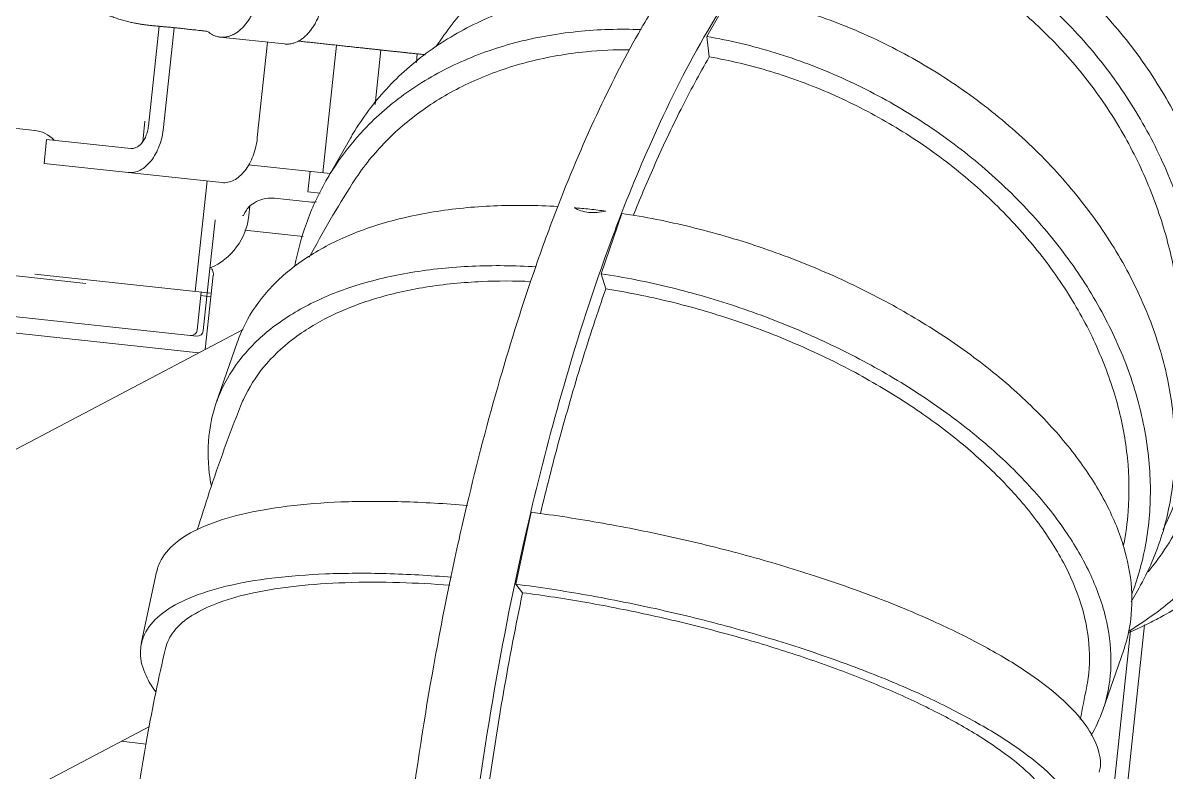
# Model space of a CAD drawing. Header units: millimetres. Extents: x 8265 to 78888, y 1905 to 34251.
# Drawn here: x 38880.53 to 38908.85, y 24209.31 to 24227.87 of the extents above; entities that cross this region are included whole.
import ezdxf

# ---------------------------------------------------------------- set-up
doc = ezdxf.new("R2010")
doc.units = ezdxf.units.MM
doc.layers.add('495_IMPIANTI_001-AM_0', color=6, linetype='Continuous', lineweight=0)

# ---------------------------------------------------------------- blocks, each defined once
blk = doc.blocks.new('gruppo elettrogeno')
at = {"layer": '495_IMPIANTI_001-AM_0'}
for p, q in [((55.51, -201.707), (55.51, -218.026)), ((55.84, -201.792), (55.84, -217.843)), ((87.696, -207.567), (79.751, -212.903)), ((80.408, -212.462), (79.783, -212.462)), ((91.945, -213.893), (78.489, -222.93)), ((79.98, -216.733), (80.167, -214.921)), ((55.96, -217.359), (56.316, -215.818)), ((71.102, -217.373), (70.912, -217.179)), ((70.915, -219.185), (71.102, -217.373)), ((55.753, -218.909), (55.906, -218.56)), ((78.6, -222.588), (78.956, -221.047)), ((79.518, -222.239), (96.505, -222.239)), ((79.37, -223.649), (79.37, -222.338)), ((79.467, -223.649), (79.467, -222.789)), ((79.617, -222.639), (139.204, -222.639)), ((79.619, -223.739), (79.619, -222.789)), ((79.37, -223.649), (79.619, -223.649)), ((79.37, -224.185), (79.37, -223.649)), ((79.466, -223.649), (79.466, -225.549)), ((95.396, -223.649), (82.481, -223.649)), ((79.37, -223.739), (83.76, -223.739)), ((79.768, -223.739), (79.768, -226.489)), ((79.37, -224.187), (79.37, -224.187)), ((69.822, -225.244), (69.664, -224.883)), ((69.466, -226.785), (69.822, -225.244)), ((77.256, -225.379), (78.706, -225.379)), ((79.466, -225.552), (79.466, -225.549)), ((78.647, -225.749), (78.647, -225.978)), ((77.255, -226.489), (76.947, -226.489)), ((77.142, -226.241), (78.064, -226.241)), ((77.255, -226.489), (77.255, -226.999)), ((79.397, -226.489), (83.829, -226.489)), ((83.829, -226.489), (83.829, -227.089)), ((76.351, -227.922), (76.841, -226.802)), ((78.791, -226.999), (76.755, -226.999)), ((76.941, -226.999), (76.941, -230.173)), ((81.454, -227.288), (81.454, -227.798)), ((81.732, -227.089), (83.829, -227.089)), ((84.143, -227.282), (87.679, -227.282)), ((78.644, -230.068), (78.644, -227.689)), ((80.978, -230.178), (80.978, -227.689)), ((81.355, -230.174), (81.355, -227.689)), ((81.454, -227.798), (81.454, -227.798)), ((75.832, -228.815), (75.832, -230.174)), ((74.925, -229.958), (74.925, -230.174)), ((78.218, -230.068), (79.821, -230.068)), ((67.843, -231.365), (67.728, -230.87)), ((67.353, -232.485), (67.843, -231.365))]:
    blk.add_line(p, q, dxfattribs=at)
for centre, radius, start, end in [((79.617, -222.789), 0.15, 90, 180), ((79.769, -222.789), 0.15, 90, 180), ((80.247, -225.749), 1.6, 119.3857, 180), ((77.142, -226.541), 0.3, 90, 114.1446), ((84.154, -226.482), 0.8, 229.9873, 270)]:
    blk.add_arc(centre, radius, start, end, dxfattribs=at)
for points, start_tangent, end_tangent in [([(71.29, -209.499), (71.247, -212.105), (71.12, -214.672), (70.912, -217.179)], (-0.000001, -1), (-0.099753, -0.995012)), ([(71.517, -209.495), (71.029, -218.322), (70.926, -219.186)], (0.001722, -0.999999), (-0.125228, -0.992128)), ([(73.105, -209.495), (72.719, -217.376)], (0.001722, -0.999999), (-0.10049, -0.994938)), ([(79.561, -214.866), (79.777, -212.642), (79.89, -209.499)], (0.121339, 0.992611), (-0.000008, 1)), ([(56.427, -212.469), (56.427, -212.476), (56.514, -213.021), (56.878, -213.581), (57.508, -214.145), (58.391, -214.698), (59.506, -215.227), (60.827, -215.721), (62.322, -216.167), (63.957, -216.556), (65.694, -216.877), (67.492, -217.124), (69.309, -217.291), (71.102, -217.373)], (-0.103573, -0.994622), (0.999749, -0.022422)), ([(70.912, -217.179), (69.305, -217.106), (67.674, -216.96), (66.057, -216.746), (64.485, -216.469), (62.993, -216.133), (61.611, -215.745), (60.37, -215.315), (59.291, -214.85), (58.402, -214.361), (57.718, -213.856), (57.255, -213.349), (57.021, -212.847), (56.994, -212.577)], (-0.999722, 0.023598), (0.025719, 0.999669)), ([(80.165, -214.92), (80.166, -214.698), (79.967, -214.145), (79.683, -213.77)], (0.106423, 0.994321), (-0.676532, 0.736413)), ([(56.24, -214.281), (56.239, -214.287), (56.327, -214.832), (56.69, -215.393), (57.321, -215.957), (58.204, -216.51), (59.319, -217.039), (60.639, -217.533), (62.135, -217.979), (63.77, -218.367), (65.507, -218.689), (67.305, -218.936), (69.121, -219.102), (70.915, -219.185)], (-0.103573, -0.994622), (0.999749, -0.022422)), ([(79.561, -214.866), (79.395, -215.315), (78.995, -215.745), (78.371, -216.133), (77.537, -216.469), (76.509, -216.746), (75.309, -216.96), (73.963, -217.106), (72.724, -217.173)], (-0.122536, -0.992464), (-0.999483, -0.03216)), ([(56.536, -215.161), (56.316, -215.818)], (-0.404491, -0.914542), (-0.225565, -0.974228)), ([(72.704, -217.373), (74.322, -217.291), (75.812, -217.124), (77.127, -216.877), (78.235, -216.556), (79.11, -216.167), (79.732, -215.721), (80.087, -215.227), (80.165, -214.92)], (0.999715, 0.023883), (0.106423, 0.994321)), ([(56.845, -215.528), (56.776, -216.326)], (-0.076764, -0.997049), (-0.095577, -0.995422)), ([(56.316, -215.818), (56.269, -216.057), (56.246, -217.071), (56.494, -218.117), (57.008, -219.17), (57.775, -220.206), (58.776, -221.2), (59.989, -222.127), (61.384, -222.967), (62.928, -223.699), (64.584, -224.305), (66.312, -224.771), (68.072, -225.087), (69.822, -225.244)], (-0.225565, -0.974228), (0.999036, -0.043902)), ([(69.664, -224.883), (68.053, -224.737), (66.43, -224.45), (64.834, -224.026), (63.299, -223.477), (61.862, -222.813), (60.553, -222.051), (59.403, -221.207), (58.436, -220.3), (57.674, -219.348), (57.135, -218.375), (56.83, -217.402), (56.766, -216.449), (56.776, -216.326)], (-0.998933, 0.046189), (0.096423, 0.99534)), ([(72.503, -219.185), (74.135, -219.102), (75.625, -218.936), (76.94, -218.689), (78.048, -218.367), (78.923, -217.979), (79.545, -217.533), (79.9, -217.039), (79.978, -216.732)], (0.999725, 0.023451), (0.106423, 0.994321)), ([(55.96, -217.359), (55.892, -217.752), (55.909, -218.759), (56.19, -219.794), (56.728, -220.833), (57.511, -221.852), (58.521, -222.827), (59.734, -223.737), (61.123, -224.559), (62.654, -225.274), (64.293, -225.867), (66.001, -226.323), (67.739, -226.631), (69.466, -226.785)], (-0.22529, -0.974292), (0.999036, -0.043902)), ([(72.719, -217.376), (72.618, -218.322), (72.514, -219.186)], (-0.10049, -0.994938), (-0.125228, -0.992128)), ([(55.878, -217.833), (55.209, -218.404), (54.387, -219.271), (53.669, -220.237), (53.068, -221.287), (52.59, -222.406), (52.244, -223.577), (52.034, -224.784), (51.964, -226.009), (52.034, -227.233), (52.244, -228.44), (52.59, -229.612), (53.068, -230.73), (53.669, -231.78), (54.387, -232.746), (55.209, -233.614), (56.125, -234.37), (57.12, -235.005), (58.181, -235.509), (59.292, -235.874), (60.436, -236.095), (61.597, -236.169)], (-0.7892, -0.614136), (1, 0)), ([(55.882, -217.794), (55.357, -218.112), (55.027, -218.338)], (-0.87371, -0.486446), (-0.811421, -0.584462)), ([(78.35, -221.034), (78.893, -218.827), (79.089, -217.872)], (0.266625, 0.9638), (0.18954, 0.981873)), ([(55.027, -218.338), (54.367, -218.863), (53.485, -219.751), (52.728, -220.759), (52.11, -221.869), (51.643, -223.057), (51.337, -224.302), (51.196, -225.58), (51.224, -226.866), (51.421, -228.135), (51.781, -229.364), (52.3, -230.529), (52.966, -231.606), (53.766, -232.577)], (-0.811421, -0.584462), (0.688035, -0.725677)), ([(55.903, -218.768), (55.863, -218.927)], (-0.253519, -0.96733), (-0.229942, -0.973204)), ([(55.753, -218.909), (55.491, -219.613), (55.22, -220.984), (55.227, -222.417), (55.513, -223.876), (56.07, -225.322), (56.885, -226.72), (57.935, -228.033), (59.195, -229.227), (60.631, -230.271), (62.206, -231.138), (63.881, -231.807), (65.611, -232.26), (67.353, -232.485)], (-0.400828, -0.916153), (0.998033, -0.062696)), ([(55.863, -218.927), (55.696, -220.033), (55.735, -221.455), (56.046, -222.899), (56.621, -224.327), (57.447, -225.704), (58.501, -226.995), (59.759, -228.168), (61.186, -229.193), (62.749, -230.044), (64.408, -230.7), (66.12, -231.144), (67.843, -231.365)], (-0.229942, -0.973204), (0.998033, -0.062696)), ([(78.956, -221.047), (79.049, -220.206), (78.91, -219.17), (78.863, -219.006)], (0.224541, 0.974465), (-0.288681, 0.957425)), ([(55.561, -219.343), (55.312, -219.763), (54.663, -221.216), (54.265, -222.778), (54.13, -224.41), (54.261, -226.069), (54.654, -227.714), (55.299, -229.301), (56.18, -230.792), (57.274, -232.148), (58.554, -233.334), (59.987, -234.32), (61.535, -235.081), (63.161, -235.598), (64.822, -235.857)], (-0.532425, -0.846477), (0.997087, -0.076276)), ([(70.926, -219.186), (70.445, -222.379), (69.659, -226.083), (69.475, -226.787)], (-0.125228, -0.992128), (-0.260246, -0.965542)), ([(70.683, -219.174), (70.414, -221.039), (70.064, -223.016), (69.664, -224.883)], (-0.128474, -0.991713), (-0.228163, -0.973623)), ([(72.514, -219.186), (72.033, -222.379), (71.448, -225.253)], (-0.125228, -0.992128), (-0.226789, -0.973944)), ([(67.728, -230.87), (66.176, -230.67), (64.629, -230.279), (63.125, -229.704), (61.699, -228.96), (60.383, -228.063), (59.207, -227.033), (58.197, -225.895), (57.377, -224.672), (56.764, -223.393), (56.374, -222.086), (56.214, -220.779), (56.237, -219.935)], (-0.997815, 0.066076), (0.088769, 0.996052)), ([(55.315, -220.414), (55.239, -220.627), (54.841, -222.19), (54.706, -223.821), (54.837, -225.48), (55.23, -227.125), (55.875, -228.713), (56.756, -230.204), (57.85, -231.559), (59.13, -232.745), (60.563, -233.731), (62.111, -234.493), (63.737, -235.009), (65.398, -235.268)], (-0.350825, -0.936441), (0.997087, -0.076276)), ([(71.434, -225.243), (73.023, -225.087), (74.507, -224.771), (75.827, -224.305), (76.953, -223.699), (77.856, -222.967), (78.516, -222.127), (78.917, -221.2), (78.956, -221.047)], (0.998892, 0.047067), (0.224541, 0.974465)), ([(78.35, -221.034), (78.297, -221.207), (77.885, -222.051), (77.244, -222.813), (76.387, -223.477), (75.333, -224.026), (74.107, -224.45), (72.736, -224.737), (71.527, -224.868)], (-0.265807, -0.964026), (-0.997836, -0.065745)), ([(71.063, -226.784), (72.647, -226.631), (74.115, -226.323), (75.424, -225.867), (76.545, -225.274), (77.45, -224.559), (78.119, -223.737), (78.536, -222.827), (78.6, -222.588)], (0.998934, 0.046156), (0.224535, 0.974466)), ([(65.337, -234.673), (63.899, -234.453), (62.485, -234.026), (61.128, -233.404), (59.856, -232.599), (58.697, -231.628), (57.675, -230.512), (56.812, -229.275), (56.127, -227.944), (55.634, -226.549), (55.343, -225.108), (55.261, -223.659), (55.302, -222.923)], (-0.996741, 0.08067), (0.093614, 0.995609)), ([(79.362, -224.188), (79.369, -224.223), (79.415, -224.334)], (0.167973, -0.985792), (0.611244, -0.791442)), ([(79.415, -224.334), (79.423, -224.343)], (0.611244, -0.791442), (0.700197, -0.71395)), ([(79.446, -224.367), (79.466, -224.355)], (0.851128, 0.524959), (0.860815, 0.508917)), ([(76.841, -226.803), (77.211, -225.704), (77.383, -224.632)], (0.40077, 0.916179), (0.08043, 0.99676)), ([(76.179, -226.815), (77.049, -224.882)], (0.444653, 0.895703), (0.376995, 0.926215)), ([(71.448, -225.253), (71.247, -226.083), (71.063, -226.787)], (-0.226789, -0.973944), (-0.260246, -0.965542)), ([(78.752, -225.813), (78.687, -225.939), (78.544, -226.08), (78.343, -226.191), (78.095, -226.241), (78.064, -226.241)], (-0.430808, -0.902444), (-0.999988, 0.004844)), ([(78.8, -225.729), (78.752, -225.813)], (-0.899749, 0.436407), (-0.430808, -0.902444)), ([(78.644, -227.689), (78.658, -227.455), (78.701, -227.229), (78.771, -227.023), (78.865, -226.84), (78.979, -226.691), (79.109, -226.58), (79.251, -226.512), (79.397, -226.489)], (0, 1), (1, 0)), ([(80.978, -227.689), (80.993, -227.455), (81.036, -227.229), (81.105, -227.023), (81.199, -226.84), (81.314, -226.691), (81.443, -226.58), (81.585, -226.512), (81.732, -226.489)], (0, 1), (1, 0)), ([(69.181, -226.761), (68.806, -228.01), (68.285, -229.51), (67.728, -230.87)], (-0.271177, -0.962529), (-0.406998, -0.913429)), ([(69.475, -226.787), (69.464, -226.828)], (-0.260246, -0.965542), (-0.261214, -0.965281)), ([(69.871, -226.798), (70.08, -226.741), (70.287, -226.721), (70.483, -226.741), (70.661, -226.798)], (0.945102, 0.326777), (0.920292, -0.391232)), ([(71.063, -226.787), (71.052, -226.828)], (-0.260246, -0.965542), (-0.261214, -0.965281)), ([(69.464, -226.828), (68.706, -229.3), (67.605, -232.006), (67.364, -232.491)], (-0.261214, -0.965281), (-0.457296, -0.889315)), ([(71.052, -226.828), (70.294, -229.3), (69.478, -231.388)], (-0.261214, -0.965281), (-0.404484, -0.914545)), ([(76.179, -226.815), (76.066, -227.033), (75.365, -228.063), (74.463, -228.96), (73.381, -229.704), (72.142, -230.279), (70.776, -230.67), (69.711, -230.836)], (-0.444508, -0.895775), (-0.99461, -0.103685)), ([(69.871, -226.798), (70.268, -226.803), (70.661, -226.798)], (0.999757, -0.022023), (0.999748, 0.022455)), ([(76.255, -227.865), (76.753, -226.995), (76.841, -226.803)], (0.560357, 0.828251), (0.40077, 0.916179)), ([(81.355, -227.689), (81.365, -227.555), (81.393, -227.428), (81.437, -227.315), (81.497, -227.219), (81.568, -227.148), (81.648, -227.104), (81.732, -227.089)], (0, 1), (1, 0)), ([(68.941, -232.485), (70.579, -232.26), (72.1, -231.807), (73.465, -231.138), (74.64, -230.271), (75.594, -229.227), (76.301, -228.033), (76.351, -227.922)], (0.997914, 0.064562), (0.40079, 0.91617)), ([(69.479, -231.362), (71.051, -231.144), (72.558, -230.7), (73.913, -230.044), (75.083, -229.193), (76.038, -228.168), (76.255, -227.865)], (0.997645, 0.06859), (0.560357, 0.828251)), ([(74.782, -230.174), (74.728, -230.174)], (-1, 0.000058), (-1, 0.000061)), ([(75.058, -230.174), (74.965, -230.174), (74.873, -230.174), (74.782, -230.174)], (-1, 0.000055), (-1, 0.000058)), ([(75.742, -230.174), (75.641, -230.174), (75.541, -230.174), (75.441, -230.174), (75.344, -230.174), (75.247, -230.174), (75.152, -230.174), (75.058, -230.174)], (-1, 0.000086), (-1, 0.000055)), ([(75.942, -230.174), (75.842, -230.174), (75.742, -230.174)], (-1, 0.000107), (-1, 0.000086)), ([(77.057, -230.175), (76.915, -230.174), (76.775, -230.174), (76.64, -230.174), (76.508, -230.174), (76.382, -230.174), (76.263, -230.174), (76.15, -230.174), (76.044, -230.174), (75.942, -230.174)], (-1, 0.00035), (-1, 0.000107)), ([(77.888, -230.175), (77.786, -230.175), (77.64, -230.175), (77.493, -230.175), (77.347, -230.175), (77.201, -230.175), (77.057, -230.175)], (-1, -0.000358), (-1, 0.00035)), ([(77.888, -230.174), (77.881, -230.179), (77.844, -230.207), (77.808, -230.237), (77.773, -230.27), (77.739, -230.305), (77.706, -230.343), (77.674, -230.384), (77.644, -230.427), (77.615, -230.472), (77.587, -230.52), (77.561, -230.569), (77.536, -230.621), (77.513, -230.674), (77.492, -230.729), (77.472, -230.786), (77.454, -230.844), (77.438, -230.903), (77.423, -230.964), (77.411, -231.025), (77.4, -231.088), (77.391, -231.151), (77.384, -231.215), (77.379, -231.279), (77.376, -231.344), (77.375, -231.409)], (-0.828379, -0.560168), (0, -1)), ([(78.218, -230.068), (78.197, -230.068), (78.157, -230.071), (78.116, -230.078), (78.076, -230.087), (78.036, -230.099), (77.996, -230.115), (77.957, -230.133), (77.919, -230.155), (77.888, -230.174)], (-1, 0), (-0.828379, -0.560168)), ([(79.493, -230.173), (79.484, -230.179), (79.447, -230.207), (79.411, -230.237), (79.376, -230.27), (79.342, -230.305), (79.309, -230.343), (79.278, -230.384), (79.247, -230.427), (79.218, -230.472), (79.19, -230.52), (79.164, -230.569), (79.139, -230.621), (79.116, -230.674), (79.095, -230.729), (79.075, -230.786), (79.057, -230.844), (79.041, -230.903), (79.026, -230.964), (79.014, -231.025), (79.003, -231.088), (78.994, -231.151), (78.987, -231.215), (78.982, -231.279), (78.979, -231.344), (78.978, -231.409)], (-0.830059, -0.557676), (0, -1)), ([(79.821, -230.068), (79.8, -230.068), (79.76, -230.071), (79.719, -230.078), (79.679, -230.087), (79.639, -230.099), (79.599, -230.115), (79.56, -230.133), (79.522, -230.155), (79.493, -230.173)], (-1, 0), (-0.830059, -0.557676)), ([(80.152, -230.176), (80.119, -230.155), (80.081, -230.133), (80.042, -230.115), (80.002, -230.099), (79.962, -230.087), (79.922, -230.078), (79.882, -230.071), (79.841, -230.068), (79.821, -230.068)], (-0.826136, 0.56347), (-1, 0)), ([(84.51, -231.834), (84.487, -231.796), (84.438, -231.718), (84.39, -231.644), (84.342, -231.573), (84.293, -231.505), (84.245, -231.44), (84.197, -231.378), (84.149, -231.319), (84.101, -231.262), (84.053, -231.208), (84.005, -231.155), (83.957, -231.105), (83.91, -231.058), (83.862, -231.013), (83.815, -230.969), (83.766, -230.926), (83.717, -230.884), (83.667, -230.844), (83.617, -230.805), (83.567, -230.767), (83.516, -230.731), (83.465, -230.696), (83.414, -230.663), (83.361, -230.63), (83.308, -230.599), (83.255, -230.568), (83.201, -230.539), (83.146, -230.511), (83.09, -230.484), (83.034, -230.458), (82.977, -230.433), (82.919, -230.409), (82.861, -230.386), (82.802, -230.364), (82.741, -230.344), (82.68, -230.324), (82.618, -230.305), (82.556, -230.288), (82.492, -230.272), (82.428, -230.257), (82.364, -230.244), (82.3, -230.231), (82.236, -230.22), (82.172, -230.21), (82.111, -230.202), (82.053, -230.195), (81.998, -230.19), (81.947, -230.185), (81.897, -230.181), (81.85, -230.178), (81.806, -230.176), (81.764, -230.174), (81.722, -230.173), (81.68, -230.172), (81.634, -230.172), (81.586, -230.172), (81.534, -230.172), (81.483, -230.172), (81.435, -230.173), (81.391, -230.174), (81.351, -230.174), (81.311, -230.175), (81.269, -230.175), (81.224, -230.176), (81.176, -230.177), (81.127, -230.177), (81.077, -230.178), (81.025, -230.178), (80.972, -230.178), (80.916, -230.178), (80.857, -230.179), (80.796, -230.179), (80.733, -230.179), (80.666, -230.179), (80.596, -230.178), (80.523, -230.178), (80.446, -230.178), (80.366, -230.177), (80.282, -230.177), (80.196, -230.176), (80.152, -230.176)], (-0.512983, 0.858399), (-0.999982, 0.005956)), ([(72.932, -232.548), (73.768, -231.559), (74.479, -230.409)], (0.69933, 0.714799), (0.460672, 0.887571)), ([(69.478, -231.388), (69.193, -232.006), (68.952, -232.491)], (-0.404484, -0.914545), (-0.457296, -0.889315))]:
    blk.add_spline(points, degree=3, dxfattribs=dict(at, start_tangent=start_tangent, end_tangent=end_tangent))

msp = doc.modelspace()

# ---------------------------------------------------------------- block references
at = {"layer": '495_IMPIANTI_001-AM_0', "linetype": 'Continuous', "rotation": 173.8923967405046}
msp.add_blockref('gruppo elettrogeno', (38940.311, 23990.259), dxfattribs=at)

doc.saveas('drawing.dxf')
